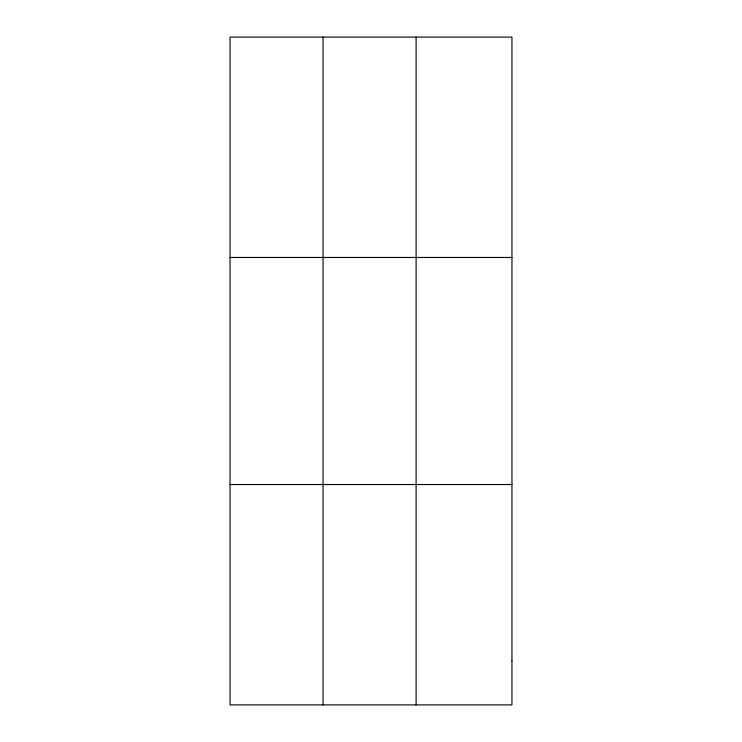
<?xml version="1.0" encoding="UTF-8"?>
<svg xmlns="http://www.w3.org/2000/svg" width="742" height="742" viewBox="0 0 742 742"><rect width="100%" height="100%" fill="white"/><g stroke="black" fill="none" stroke-linecap="round" stroke-linejoin="round"><path stroke-width="1.11" d="M323.076 37.1L323.076 704.9M416.104 37.1L416.104 704.9M230.048 257.474L511.952 257.474M230.048 484.526L511.952 484.526M511.952 660.825L511.952 704.9L230.048 704.9L230.048 37.1L511.952 37.1L511.952 660.825"/></g></svg>
